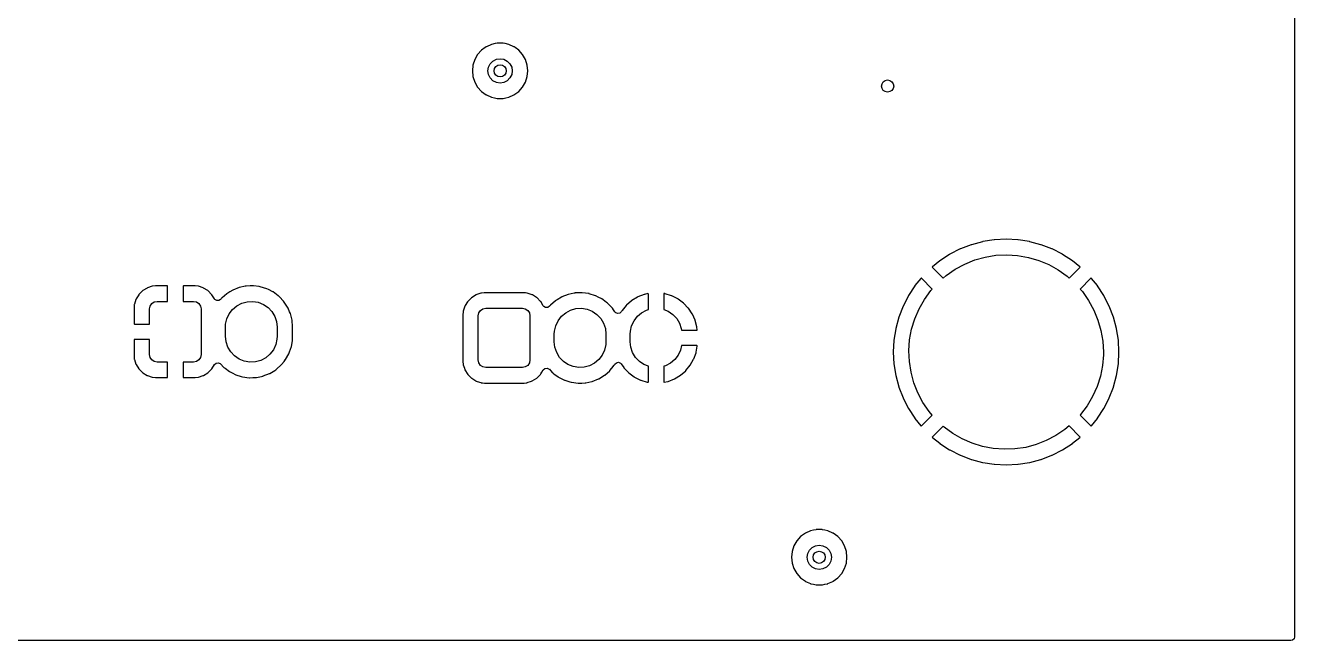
# Model space of a CAD drawing. Extents: x 1.82 to 8.48, y -4.98 to -0.82.
# Drawn here: x 6.836 to 8.48, y -4.98 to -4.183 of the extents above; entities that cross this region are included whole.
import ezdxf

# ---------------------------------------------------------------- set-up
doc = ezdxf.new("R2010")
doc.units = 0
doc.header["$MEASUREMENT"] = 0
doc.layers.add('BLACK', color=7, linetype='CONTINUOUS')

msp = doc.modelspace()

# ---------------------------------------------------------------- linework, layer by layer
at = {"layer": 'BLACK', "linetype": 'CONTINUOUS'}
for p, q in [((8.47998, -3.51496), (8.47998, -4.97502)), ((7.43944, -4.20803), (7.43304, -4.21087)), ((7.43967, -4.20792), (7.43944, -4.20803)), ((7.43944, -4.20803), (7.43944, -4.20803)), ((7.44441, -4.20691), (7.43967, -4.20792)), ((7.44677, -4.20641), (7.44441, -4.20691)), ((7.44703, -4.20636), (7.44677, -4.20641)), ((7.44677, -4.20641), (7.44677, -4.20641)), ((7.45455, -4.20636), (7.44703, -4.20636)), ((7.4548, -4.20641), (7.45455, -4.20636)), ((7.45716, -4.20691), (7.4548, -4.20641)), ((7.4548, -4.20641), (7.4548, -4.20641)), ((7.4619, -4.20792), (7.45716, -4.20691)), ((7.46214, -4.20803), (7.4619, -4.20792)), ((7.46853, -4.21087), (7.46214, -4.20803)), ((7.46214, -4.20803), (7.46214, -4.20803)), ((7.42169, -4.22099), (7.41793, -4.2275)), ((7.42672, -4.2154), (7.42169, -4.22099)), ((7.43144, -4.21197), (7.42672, -4.2154)), ((7.43259, -4.21113), (7.43144, -4.21197)), ((7.43281, -4.21098), (7.43259, -4.21113)), ((7.43259, -4.21113), (7.43259, -4.21113)), ((7.43304, -4.21087), (7.43281, -4.21098)), ((7.43304, -4.21087), (7.43304, -4.21087)), ((7.46877, -4.21098), (7.46853, -4.21087)), ((7.46853, -4.21087), (7.46853, -4.21087)), ((7.46898, -4.21113), (7.46877, -4.21098)), ((7.47013, -4.21197), (7.46898, -4.21113)), ((7.46898, -4.21113), (7.46898, -4.21113)), ((7.47485, -4.2154), (7.47013, -4.21197)), ((7.47988, -4.22099), (7.47485, -4.2154)), ((7.48364, -4.2275), (7.47988, -4.22099)), ((7.41561, -4.23465), (7.41482, -4.24213)), ((7.41793, -4.2275), (7.41561, -4.23465)), ((7.43504, -4.24213), (7.43581, -4.23726)), ((7.43581, -4.23726), (7.43805, -4.23287)), ((7.43805, -4.23287), (7.44153, -4.22939)), ((7.44153, -4.22939), (7.44592, -4.22715)), ((7.44592, -4.22715), (7.45079, -4.22638)), ((7.45079, -4.22638), (7.45565, -4.22715)), ((7.45565, -4.22715), (7.46004, -4.22939)), ((7.46004, -4.22939), (7.46353, -4.23287)), ((7.46353, -4.23287), (7.46576, -4.23726)), ((7.46576, -4.23726), (7.46654, -4.24213)), ((7.48597, -4.23465), (7.48364, -4.2275)), ((7.48675, -4.24213), (7.48597, -4.23465)), ((7.41482, -4.24213), (7.41561, -4.2496)), ((7.41561, -4.2496), (7.41793, -4.25675)), ((7.41793, -4.25675), (7.42169, -4.26327)), ((7.43581, -4.24699), (7.43504, -4.24213)), ((7.43805, -4.25138), (7.43581, -4.24699)), ((7.44153, -4.25487), (7.43805, -4.25138)), ((7.44592, -4.2571), (7.44153, -4.25487)), ((7.45079, -4.25787), (7.44592, -4.2571)), ((7.45565, -4.2571), (7.45079, -4.25787)), ((7.46004, -4.25487), (7.45565, -4.2571)), ((7.46353, -4.25138), (7.46004, -4.25487)), ((7.46576, -4.24699), (7.46353, -4.25138)), ((7.46654, -4.24213), (7.46576, -4.24699)), ((7.47988, -4.26327), (7.48364, -4.25675)), ((7.48364, -4.25675), (7.48597, -4.2496)), ((7.48597, -4.2496), (7.48675, -4.24213)), ((7.42169, -4.26327), (7.42672, -4.26885)), ((7.42672, -4.26885), (7.43281, -4.27327)), ((7.43281, -4.27327), (7.43304, -4.27338)), ((7.43304, -4.27338), (7.43304, -4.27338)), ((7.43304, -4.27338), (7.43944, -4.27622)), ((7.46214, -4.27622), (7.46853, -4.27338)), ((7.46853, -4.27338), (7.46877, -4.27327)), ((7.46853, -4.27338), (7.46853, -4.27338)), ((7.46877, -4.27327), (7.47485, -4.26885)), ((7.47485, -4.26885), (7.47988, -4.26327)), ((7.43944, -4.27622), (7.43967, -4.27633)), ((7.43967, -4.27633), (7.44335, -4.27711)), ((7.44335, -4.27711), (7.44677, -4.27784)), ((7.44677, -4.27784), (7.44677, -4.27784)), ((7.44677, -4.27784), (7.44703, -4.27789)), ((7.44703, -4.27789), (7.45455, -4.27789)), ((7.45455, -4.27789), (7.4548, -4.27784)), ((7.4548, -4.27784), (7.45822, -4.27711)), ((7.4548, -4.27784), (7.4548, -4.27784)), ((7.45822, -4.27711), (7.4619, -4.27633)), ((7.4619, -4.27633), (7.46214, -4.27622)), ((8.061, -4.46732), (8.04696, -4.47271)), ((8.06125, -4.46724), (8.061, -4.46732)), ((8.07578, -4.46334), (8.06125, -4.46724)), ((8.07603, -4.46329), (8.07578, -4.46334)), ((8.09089, -4.46094), (8.07603, -4.46329)), ((8.09115, -4.46091), (8.09089, -4.46094)), ((8.10617, -4.46012), (8.09115, -4.46091)), ((8.10643, -4.46012), (8.10617, -4.46012)), ((8.12145, -4.46091), (8.10643, -4.46012)), ((8.12171, -4.46094), (8.12145, -4.46091)), ((8.13656, -4.46329), (8.12171, -4.46094)), ((8.13682, -4.46334), (8.13656, -4.46329)), ((8.15135, -4.46724), (8.13682, -4.46334)), ((8.15159, -4.46732), (8.15135, -4.46724)), ((8.16564, -4.47271), (8.15159, -4.46732)), ((8.02027, -4.48812), (8.01087, -4.49573)), ((8.02048, -4.48796), (8.02027, -4.48812)), ((8.0331, -4.47977), (8.02048, -4.48796)), ((8.03332, -4.47964), (8.0331, -4.47977)), ((8.04672, -4.47281), (8.03332, -4.47964)), ((8.04696, -4.47271), (8.04672, -4.47281)), ((8.05266, -4.49231), (8.0657, -4.48704)), ((8.0657, -4.48704), (8.07925, -4.48325)), ((8.07925, -4.48325), (8.09313, -4.48101)), ((8.09313, -4.48101), (8.10718, -4.48032)), ((8.10718, -4.48032), (8.12122, -4.4812)), ((8.12122, -4.4812), (8.13507, -4.48364)), ((8.13507, -4.48364), (8.14856, -4.48761)), ((8.14856, -4.48761), (8.16153, -4.49307)), ((8.16587, -4.47281), (8.16564, -4.47271)), ((8.17928, -4.47964), (8.16587, -4.47281)), ((8.1795, -4.47977), (8.17928, -4.47964)), ((8.19212, -4.48796), (8.1795, -4.47977)), ((8.19233, -4.48812), (8.19212, -4.48796)), ((8.20176, -4.49576), (8.19233, -4.48812)), ((8.01087, -4.49573), (8.01054, -4.49621)), ((8.01054, -4.49621), (8.01079, -4.49665)), ((8.01079, -4.49665), (8.0247, -4.51056)), ((8.02874, -4.50702), (8.04029, -4.499)), ((8.04029, -4.499), (8.05266, -4.49231)), ((8.16153, -4.49307), (8.1738, -4.49993)), ((8.1738, -4.49993), (8.18524, -4.50811)), ((8.18793, -4.51053), (8.20178, -4.49668)), ((8.20206, -4.49617), (8.20176, -4.49576)), ((8.20178, -4.49668), (8.20206, -4.49617)), ((6.99998, -4.52115), (6.99391, -4.52317)), ((7.0005, -4.52103), (6.99998, -4.52115)), ((7.00427, -4.52064), (7.0005, -4.52103)), ((7.00452, -4.52063), (7.00427, -4.52064)), ((7.01947, -4.52063), (7.00452, -4.52063)), ((7.01977, -4.5207), (7.01947, -4.52063)), ((7.01982, -4.52074), (7.01977, -4.5207)), ((7.02, -4.52134), (7.01982, -4.52074)), ((7.02, -4.54063), (7.02, -4.52134)), ((7.04007, -4.52086), (7.04, -4.52116)), ((7.04, -4.52116), (7.04, -4.54063)), ((7.04011, -4.52081), (7.04007, -4.52086)), ((7.04071, -4.52063), (7.04011, -4.52081)), ((7.05548, -4.52063), (7.04071, -4.52063)), ((7.05573, -4.52064), (7.05548, -4.52063)), ((7.05945, -4.52102), (7.05573, -4.52064)), ((7.05997, -4.52114), (7.05945, -4.52102)), ((7.06605, -4.52315), (7.05997, -4.52114)), ((7.12038, -4.52113), (7.113, -4.52268)), ((7.12168, -4.52086), (7.12038, -4.52113)), ((7.12188, -4.52082), (7.12168, -4.52086)), ((7.12686, -4.52063), (7.12188, -4.52082)), ((7.13074, -4.52048), (7.12686, -4.52063)), ((7.13095, -4.52048), (7.13074, -4.52048)), ((7.13074, -4.52048), (7.13074, -4.52048)), ((7.13116, -4.5205), (7.13095, -4.52048)), ((7.13859, -4.52149), (7.13116, -4.5205)), ((7.13116, -4.5205), (7.13116, -4.5205)), ((7.98796, -4.52048), (7.97977, -4.5331)), ((7.98812, -4.52027), (7.98796, -4.52048)), ((7.99576, -4.51084), (7.98812, -4.52027)), ((7.99617, -4.51054), (7.99576, -4.51084)), ((7.99668, -4.51082), (7.99617, -4.51054)), ((8.01051, -4.52465), (7.99668, -4.51082)), ((8.0247, -4.51056), (8.02874, -4.50702)), ((8.18524, -4.50811), (8.18793, -4.51053)), ((8.21595, -4.51079), (8.20205, -4.52469)), ((8.21639, -4.51054), (8.21595, -4.51079)), ((8.21687, -4.51087), (8.21639, -4.51054)), ((8.22448, -4.52027), (8.21687, -4.51087)), ((8.22464, -4.52048), (8.22448, -4.52027)), ((8.23283, -4.5331), (8.22464, -4.52048)), ((6.9793, -4.53753), (6.97906, -4.53805)), ((6.98265, -4.5321), (6.9793, -4.53753)), ((6.983, -4.53165), (6.98265, -4.5321)), ((6.98751, -4.52713), (6.983, -4.53165)), ((6.98796, -4.52677), (6.98751, -4.52713)), ((6.99339, -4.52342), (6.98796, -4.52677)), ((6.99391, -4.52317), (6.99339, -4.52342)), ((7.06657, -4.52339), (7.06605, -4.52315)), ((7.072, -4.52674), (7.06657, -4.52339)), ((7.07245, -4.5271), (7.072, -4.52674)), ((7.07696, -4.53161), (7.07245, -4.5271)), ((7.07732, -4.53205), (7.07696, -4.53161)), ((7.08073, -4.53756), (7.07732, -4.53205)), ((7.08128, -4.5383), (7.08073, -4.53756)), ((7.08943, -4.53729), (7.08878, -4.53809)), ((7.08994, -4.53667), (7.08943, -4.53729)), ((7.09064, -4.53607), (7.08994, -4.53667)), ((7.09664, -4.53086), (7.09064, -4.53607)), ((7.0968, -4.53072), (7.09664, -4.53086)), ((7.1006, -4.52842), (7.0968, -4.53072)), ((7.10438, -4.52612), (7.1006, -4.52842)), ((7.10456, -4.52601), (7.10438, -4.52612)), ((7.10438, -4.52612), (7.10438, -4.52612)), ((7.10475, -4.52594), (7.10456, -4.52601)), ((7.11281, -4.52276), (7.10475, -4.52594)), ((7.10475, -4.52594), (7.10475, -4.52594)), ((7.113, -4.52268), (7.11281, -4.52276)), ((7.11281, -4.52276), (7.11281, -4.52276)), ((7.13995, -4.52167), (7.13859, -4.52149)), ((7.14015, -4.52173), (7.13995, -4.52167)), ((7.14842, -4.5243), (7.14015, -4.52173)), ((7.14862, -4.52436), (7.14842, -4.5243)), ((7.14842, -4.5243), (7.14842, -4.5243)), ((7.15079, -4.52547), (7.14862, -4.52436)), ((7.15652, -4.52838), (7.15079, -4.52547)), ((7.15671, -4.52847), (7.15652, -4.52838)), ((7.15652, -4.52838), (7.15652, -4.52838)), ((7.15876, -4.53), (7.15671, -4.52847)), ((7.16317, -4.53328), (7.15876, -4.53)), ((7.16399, -4.53389), (7.16317, -4.53328)), ((7.16587, -4.53586), (7.16399, -4.53389)), ((7.16945, -4.53961), (7.16587, -4.53586)), ((7.4137, -4.53589), (7.40878, -4.54082)), ((7.41962, -4.53223), (7.4137, -4.53589)), ((7.42078, -4.53185), (7.41962, -4.53223)), ((7.42597, -4.53011), (7.42078, -4.53185)), ((7.42623, -4.53003), (7.42597, -4.53011)), ((7.42597, -4.53011), (7.42597, -4.53011)), ((7.4265, -4.53), (7.42623, -4.53003)), ((7.43027, -4.52961), (7.4265, -4.53)), ((7.4265, -4.53), (7.4265, -4.53)), ((7.43039, -4.52959), (7.43027, -4.52961)), ((7.43027, -4.52961), (7.43027, -4.52961)), ((7.48161, -4.52959), (7.43039, -4.52959)), ((7.48368, -4.52981), (7.48161, -4.52959)), ((7.48545, -4.52999), (7.48368, -4.52981)), ((7.48572, -4.53002), (7.48545, -4.52999)), ((7.48545, -4.52999), (7.48545, -4.52999)), ((7.48598, -4.5301), (7.48572, -4.53002)), ((7.48831, -4.53088), (7.48598, -4.5301)), ((7.48598, -4.5301), (7.48598, -4.5301)), ((7.49233, -4.53221), (7.48831, -4.53088)), ((7.49257, -4.53236), (7.49233, -4.53221)), ((7.49801, -4.53571), (7.49257, -4.53236)), ((7.49257, -4.53236), (7.49257, -4.53236)), ((7.49826, -4.53586), (7.49801, -4.53571)), ((7.50318, -4.54078), (7.49826, -4.53586)), ((7.53038, -4.53511), (7.52477, -4.53851)), ((7.53056, -4.535), (7.53038, -4.53511)), ((7.53038, -4.53511), (7.53038, -4.53511)), ((7.53075, -4.53492), (7.53056, -4.535)), ((7.53881, -4.53174), (7.53075, -4.53492)), ((7.53075, -4.53492), (7.53075, -4.53492)), ((7.539, -4.53167), (7.53881, -4.53174)), ((7.53881, -4.53174), (7.53881, -4.53174)), ((7.54681, -4.53003), (7.539, -4.53167)), ((7.54768, -4.52984), (7.54681, -4.53003)), ((7.54788, -4.5298), (7.54768, -4.52984)), ((7.55242, -4.52963), (7.54788, -4.5298)), ((7.55674, -4.52947), (7.55242, -4.52963)), ((7.55695, -4.52946), (7.55674, -4.52947)), ((7.55674, -4.52947), (7.55674, -4.52947)), ((7.55716, -4.52949), (7.55695, -4.52946)), ((7.56566, -4.53061), (7.55716, -4.52949)), ((7.55716, -4.52949), (7.55716, -4.52949)), ((7.56595, -4.53065), (7.56566, -4.53061)), ((7.56615, -4.53072), (7.56595, -4.53065)), ((7.57442, -4.53328), (7.56615, -4.53072)), ((7.57462, -4.53334), (7.57442, -4.53328)), ((7.57442, -4.53328), (7.57442, -4.53328)), ((7.57787, -4.535), (7.57462, -4.53334)), ((7.58252, -4.53736), (7.57787, -4.535)), ((7.58271, -4.53746), (7.58252, -4.53736)), ((7.58252, -4.53736), (7.58252, -4.53736)), ((7.58445, -4.53875), (7.58271, -4.53746)), ((7.62881, -4.53513), (7.62141, -4.53961)), ((7.62919, -4.53494), (7.62881, -4.53513)), ((7.63724, -4.53176), (7.62919, -4.53494)), ((7.63764, -4.53164), (7.63724, -4.53176)), ((7.64228, -4.53067), (7.63764, -4.53164)), ((7.64269, -4.53073), (7.64228, -4.53067)), ((7.64285, -4.53126), (7.64269, -4.53073)), ((7.64285, -4.55133), (7.64285, -4.53126)), ((7.663, -4.53065), (7.66285, -4.53117)), ((7.66285, -4.53117), (7.66285, -4.55125)), ((7.66356, -4.53056), (7.663, -4.53065)), ((7.66416, -4.53064), (7.66356, -4.53056)), ((7.66457, -4.53073), (7.66416, -4.53064)), ((7.67284, -4.5333), (7.66457, -4.53073)), ((7.67323, -4.53346), (7.67284, -4.5333)), ((7.68094, -4.53738), (7.67323, -4.53346)), ((7.68129, -4.5376), (7.68094, -4.53738)), ((7.68824, -4.54277), (7.68129, -4.5376)), ((7.97964, -4.53332), (7.97281, -4.54672)), ((7.97977, -4.5331), (7.97964, -4.53332)), ((8.0004, -4.53805), (8.00867, -4.52667)), ((8.00867, -4.52667), (8.01051, -4.52465)), ((8.20205, -4.52469), (8.20503, -4.52804)), ((8.20503, -4.52804), (8.21314, -4.53954)), ((8.23296, -4.53332), (8.23283, -4.5331)), ((8.23979, -4.54672), (8.23296, -4.53332)), ((6.97655, -4.54836), (6.97654, -4.54862)), ((6.97654, -4.54862), (6.97654, -4.56929)), ((6.97693, -4.54465), (6.97655, -4.54836)), ((6.97704, -4.54412), (6.97693, -4.54465)), ((6.97906, -4.53805), (6.97704, -4.54412)), ((6.99654, -4.55047), (6.99728, -4.54671)), ((6.99654, -4.57), (6.99654, -4.55047)), ((6.99728, -4.54671), (6.99942, -4.54351)), ((6.99942, -4.54351), (7.00261, -4.54138)), ((7.00261, -4.54138), (7.00638, -4.54063)), ((7.00638, -4.54063), (7.02, -4.54063)), ((7.04, -4.54063), (7.05362, -4.54063)), ((7.05362, -4.54063), (7.05739, -4.54138)), ((7.05739, -4.54138), (7.06058, -4.54351)), ((7.06058, -4.54351), (7.06272, -4.54671)), ((7.06272, -4.54671), (7.06346, -4.55047)), ((7.06346, -4.55047), (7.06346, -4.60953)), ((7.08368, -4.53974), (7.08128, -4.5383)), ((7.08647, -4.53967), (7.08368, -4.53974)), ((7.08878, -4.53809), (7.08647, -4.53967)), ((7.0998, -4.55676), (7.10419, -4.55102)), ((7.10419, -4.55102), (7.10971, -4.54635)), ((7.10971, -4.54635), (7.11611, -4.54298)), ((7.11611, -4.54298), (7.12307, -4.54106)), ((7.12307, -4.54106), (7.13029, -4.54068)), ((7.13029, -4.54068), (7.13742, -4.54186)), ((7.13742, -4.54186), (7.14414, -4.54455)), ((7.14414, -4.54455), (7.15011, -4.54861)), ((7.15011, -4.54861), (7.15508, -4.55386)), ((7.15508, -4.55386), (7.1588, -4.56006)), ((7.17026, -4.54046), (7.16945, -4.53961)), ((7.17533, -4.54799), (7.17026, -4.54046)), ((7.17606, -4.54962), (7.17533, -4.54799)), ((7.17813, -4.5542), (7.17606, -4.54962)), ((7.17906, -4.55626), (7.17813, -4.5542)), ((7.40291, -4.55363), (7.40282, -4.55446)), ((7.40294, -4.55336), (7.40291, -4.55363)), ((7.40291, -4.55363), (7.40291, -4.55363)), ((7.40513, -4.54675), (7.40294, -4.55336)), ((7.40564, -4.54592), (7.40513, -4.54675)), ((7.40863, -4.54107), (7.40564, -4.54592)), ((7.40878, -4.54082), (7.40863, -4.54107)), ((7.40863, -4.54107), (7.40863, -4.54107)), ((7.42328, -4.55569), (7.42542, -4.5525)), ((7.42542, -4.5525), (7.42861, -4.55036)), ((7.42861, -4.55036), (7.43238, -4.54961)), ((7.43238, -4.54961), (7.47962, -4.54961)), ((7.47962, -4.54961), (7.48339, -4.55036)), ((7.48339, -4.55036), (7.48658, -4.5525)), ((7.48658, -4.5525), (7.48872, -4.55569)), ((7.50334, -4.54103), (7.50318, -4.54078)), ((7.50674, -4.54652), (7.50334, -4.54103)), ((7.5073, -4.54726), (7.50674, -4.54652)), ((7.50969, -4.54871), (7.5073, -4.54726)), ((7.51248, -4.54863), (7.50969, -4.54871)), ((7.51479, -4.54706), (7.51248, -4.54863)), ((7.51594, -4.54566), (7.51479, -4.54706)), ((7.51625, -4.54539), (7.51594, -4.54566)), ((7.52264, -4.53985), (7.51625, -4.54539)), ((7.5228, -4.53971), (7.52264, -4.53985)), ((7.52477, -4.53851), (7.5228, -4.53971)), ((7.53571, -4.55534), (7.54211, -4.55196)), ((7.54211, -4.55196), (7.54907, -4.55004)), ((7.54907, -4.55004), (7.55629, -4.54967)), ((7.55629, -4.54967), (7.56342, -4.55085)), ((7.56342, -4.55085), (7.57014, -4.55353)), ((7.57014, -4.55353), (7.57611, -4.55759)), ((7.5887, -4.54192), (7.58445, -4.53875)), ((7.58999, -4.54288), (7.5887, -4.54192)), ((7.59281, -4.54583), (7.58999, -4.54288)), ((7.59395, -4.54702), (7.59281, -4.54583)), ((7.59626, -4.54944), (7.59395, -4.54702)), ((7.5977, -4.55158), (7.59626, -4.54944)), ((7.59949, -4.55425), (7.5977, -4.55158)), ((7.60057, -4.5554), (7.59949, -4.55425)), ((7.60792, -4.55393), (7.60591, -4.55587)), ((7.60853, -4.55287), (7.60792, -4.55393)), ((7.60876, -4.55252), (7.60853, -4.55287)), ((7.61425, -4.54583), (7.60876, -4.55252)), ((7.61454, -4.54553), (7.61425, -4.54583)), ((7.62108, -4.53986), (7.61454, -4.54553)), ((7.62141, -4.53961), (7.62108, -4.53986)), ((7.63414, -4.55534), (7.64053, -4.55196)), ((7.64053, -4.55196), (7.64285, -4.55133)), ((7.66285, -4.55125), (7.66856, -4.55353)), ((7.66856, -4.55353), (7.67454, -4.55759)), ((7.68855, -4.54304), (7.68824, -4.54277)), ((7.69452, -4.5493), (7.68855, -4.54304)), ((7.69479, -4.54963), (7.69452, -4.5493)), ((7.69962, -4.55681), (7.69479, -4.54963)), ((7.97271, -4.54696), (7.96732, -4.561)), ((7.97281, -4.54672), (7.97271, -4.54696)), ((7.98791, -4.56321), (7.99345, -4.55028)), ((7.99345, -4.55028), (8.0004, -4.53805)), ((8.21314, -4.53954), (8.21992, -4.55186)), ((8.21992, -4.55186), (8.22528, -4.56487)), ((8.23989, -4.54696), (8.23979, -4.54672)), ((8.24528, -4.561), (8.23989, -4.54696)), ((6.97654, -4.56929), (6.97671, -4.56989)), ((6.97671, -4.56989), (6.97677, -4.56993)), ((6.97677, -4.56993), (6.97707, -4.57)), ((6.97707, -4.57), (6.99654, -4.57)), ((7.09496, -4.57409), (7.09517, -4.57036)), ((7.09517, -4.57036), (7.09675, -4.56331)), ((7.09675, -4.56331), (7.0998, -4.55676)), ((7.1588, -4.56006), (7.16111, -4.56691)), ((7.16111, -4.56691), (7.16189, -4.57409)), ((7.17911, -4.55647), (7.17906, -4.55626)), ((7.18128, -4.56485), (7.17911, -4.55647)), ((7.17911, -4.55647), (7.17911, -4.55647)), ((7.18134, -4.56505), (7.18128, -4.56485)), ((7.18128, -4.56485), (7.18128, -4.56485)), ((7.18135, -4.56526), (7.18134, -4.56505)), ((7.18148, -4.56677), (7.18135, -4.56526)), ((7.18135, -4.56526), (7.18135, -4.56526)), ((7.18191, -4.57182), (7.18148, -4.56677)), ((7.40282, -4.55446), (7.40252, -4.55747)), ((7.40252, -4.55747), (7.40252, -4.61853)), ((7.42254, -4.55946), (7.42328, -4.55569)), ((7.42254, -4.61654), (7.42254, -4.55946)), ((7.48872, -4.55569), (7.48946, -4.55946)), ((7.48946, -4.55946), (7.48946, -4.61654)), ((7.52275, -4.57229), (7.5258, -4.56574)), ((7.5258, -4.56574), (7.53019, -4.56)), ((7.53019, -4.56), (7.53571, -4.55534)), ((7.57611, -4.55759), (7.58108, -4.56285)), ((7.58108, -4.56285), (7.5848, -4.56904)), ((7.5848, -4.56904), (7.58711, -4.57589)), ((7.60317, -4.55642), (7.60057, -4.5554)), ((7.60591, -4.55587), (7.60317, -4.55642)), ((7.62117, -4.57229), (7.62423, -4.56574)), ((7.62423, -4.56574), (7.62862, -4.56)), ((7.62862, -4.56), (7.63414, -4.55534)), ((7.67454, -4.55759), (7.67951, -4.56285)), ((7.67951, -4.56285), (7.68323, -4.56904)), ((7.68323, -4.56904), (7.68553, -4.57589)), ((7.69982, -4.55717), (7.69962, -4.55681)), ((7.70338, -4.56506), (7.69982, -4.55717)), ((7.70351, -4.56546), (7.70338, -4.56506)), ((7.70569, -4.57383), (7.70351, -4.56546)), ((7.96724, -4.56125), (7.96334, -4.57578)), ((7.96732, -4.561), (7.96724, -4.56125)), ((7.98385, -4.57667), (7.98791, -4.56321)), ((8.22528, -4.56487), (8.22915, -4.57839)), ((8.24536, -4.56125), (8.24528, -4.561)), ((8.24926, -4.57578), (8.24536, -4.56125)), ((7.09496, -4.58591), (7.09496, -4.57409)), ((7.09574, -4.59309), (7.09496, -4.58591)), ((7.16189, -4.58591), (7.16168, -4.58964)), ((7.16189, -4.57409), (7.16189, -4.58591)), ((7.18191, -4.59001), (7.18191, -4.57182)), ((7.52096, -4.58308), (7.52117, -4.57935)), ((7.52096, -4.59292), (7.52096, -4.58308)), ((7.52117, -4.57935), (7.52275, -4.57229)), ((7.58711, -4.57589), (7.58789, -4.58308)), ((7.58789, -4.58308), (7.58789, -4.59292)), ((7.61939, -4.58308), (7.61959, -4.57935)), ((7.61939, -4.59292), (7.61939, -4.58308)), ((7.61959, -4.57935), (7.62117, -4.57229)), ((7.68553, -4.57589), (7.68576, -4.578)), ((7.68576, -4.578), (7.70536, -4.578)), ((7.70536, -4.578), (7.70594, -4.57783)), ((7.70576, -4.57425), (7.70569, -4.57383)), ((7.70602, -4.57736), (7.70576, -4.57425)), ((7.70594, -4.57783), (7.70602, -4.57736)), ((7.96329, -4.57603), (7.96094, -4.59089)), ((7.96334, -4.57578), (7.96329, -4.57603)), ((7.98131, -4.59051), (7.98385, -4.57667)), ((8.22915, -4.57839), (8.2315, -4.59226)), ((8.24931, -4.57603), (8.24926, -4.57578)), ((8.25166, -4.59089), (8.24931, -4.57603)), ((6.9766, -4.59023), (6.97654, -4.59053)), ((6.97654, -4.59053), (6.97654, -4.61138)), ((6.97665, -4.59018), (6.9766, -4.59023)), ((6.97725, -4.59), (6.97665, -4.59018)), ((6.99654, -4.59), (6.97725, -4.59)), ((6.99654, -4.60953), (6.99654, -4.59)), ((7.09805, -4.59994), (7.09574, -4.59309)), ((7.10177, -4.60614), (7.09805, -4.59994)), ((7.15705, -4.60324), (7.15266, -4.60898)), ((7.1601, -4.59669), (7.15705, -4.60324)), ((7.16168, -4.58964), (7.1601, -4.59669)), ((7.17715, -4.60842), (7.18025, -4.59989)), ((7.18025, -4.59989), (7.18035, -4.59932)), ((7.18035, -4.59932), (7.18184, -4.59112)), ((7.18184, -4.59112), (7.18186, -4.59096)), ((7.18184, -4.59112), (7.18184, -4.59112)), ((7.18186, -4.59096), (7.1819, -4.59016)), ((7.1819, -4.59016), (7.18191, -4.59006)), ((7.18191, -4.59006), (7.18191, -4.59001)), ((7.18191, -4.59006), (7.18191, -4.59006)), ((7.52174, -4.60011), (7.52096, -4.59292)), ((7.52405, -4.60696), (7.52174, -4.60011)), ((7.58768, -4.59665), (7.5861, -4.60371)), ((7.58789, -4.59292), (7.58768, -4.59665)), ((7.62017, -4.60011), (7.61939, -4.59292)), ((7.62247, -4.60696), (7.62017, -4.60011)), ((7.68581, -4.598), (7.68453, -4.60371)), ((7.70551, -4.598), (7.68581, -4.598)), ((7.70474, -4.60643), (7.70614, -4.5987)), ((7.70608, -4.59818), (7.70551, -4.598)), ((7.70614, -4.5987), (7.70608, -4.59818)), ((7.96091, -4.59115), (7.96012, -4.60617)), ((7.96094, -4.59089), (7.96091, -4.59115)), ((7.98033, -4.60454), (7.98131, -4.59051)), ((8.2315, -4.59226), (8.23228, -4.6063)), ((8.25169, -4.59115), (8.25166, -4.59089)), ((8.25248, -4.60617), (8.25169, -4.59115)), ((6.97654, -4.61138), (6.97655, -4.61164)), ((6.97655, -4.61164), (6.97694, -4.6154)), ((6.97694, -4.6154), (6.97705, -4.61593)), ((6.97705, -4.61593), (6.97908, -4.622)), ((6.99728, -4.61329), (6.99654, -4.60953)), ((6.99942, -4.61649), (6.99728, -4.61329)), ((7.00261, -4.61862), (6.99942, -4.61649)), ((7.00638, -4.61937), (7.00261, -4.61862)), ((7.02, -4.61937), (7.00638, -4.61937)), ((7.02, -4.63884), (7.02, -4.61937)), ((7.05362, -4.61937), (7.04, -4.61937)), ((7.04, -4.61937), (7.04, -4.63866)), ((7.05739, -4.61862), (7.05362, -4.61937)), ((7.06058, -4.61649), (7.05739, -4.61862)), ((7.06272, -4.61329), (7.06058, -4.61649)), ((7.06346, -4.60953), (7.06272, -4.61329)), ((7.10674, -4.61139), (7.10177, -4.60614)), ((7.11271, -4.61545), (7.10674, -4.61139)), ((7.11943, -4.61814), (7.11271, -4.61545)), ((7.12656, -4.61932), (7.11943, -4.61814)), ((7.13378, -4.61894), (7.12656, -4.61932)), ((7.14074, -4.61702), (7.13378, -4.61894)), ((7.14714, -4.61365), (7.14074, -4.61702)), ((7.15266, -4.60898), (7.14714, -4.61365)), ((7.16768, -4.62238), (7.17084, -4.61853)), ((7.17084, -4.61853), (7.17253, -4.61647)), ((7.17253, -4.61647), (7.17266, -4.61631)), ((7.17253, -4.61647), (7.17253, -4.61647)), ((7.17266, -4.61631), (7.17279, -4.61609)), ((7.17279, -4.61609), (7.17705, -4.6086)), ((7.17705, -4.6086), (7.17715, -4.60842)), ((7.40252, -4.61853), (7.40253, -4.61866)), ((7.40253, -4.61866), (7.40253, -4.61866)), ((7.40253, -4.61866), (7.40292, -4.62241)), ((7.42328, -4.62031), (7.42254, -4.61654)), ((7.48946, -4.61654), (7.48872, -4.62031)), ((7.52777, -4.61315), (7.52405, -4.60696)), ((7.53274, -4.61841), (7.52777, -4.61315)), ((7.53871, -4.62247), (7.53274, -4.61841)), ((7.57866, -4.616), (7.57314, -4.62066)), ((7.58305, -4.61026), (7.57866, -4.616)), ((7.5861, -4.60371), (7.58305, -4.61026)), ((7.60139, -4.62012), (7.60413, -4.61958)), ((7.60413, -4.61958), (7.60673, -4.6206)), ((7.62619, -4.61315), (7.62247, -4.60696)), ((7.63116, -4.61841), (7.62619, -4.61315)), ((7.63714, -4.62247), (7.63116, -4.61841)), ((7.67708, -4.616), (7.67156, -4.62066)), ((7.68147, -4.61026), (7.67708, -4.616)), ((7.68453, -4.60371), (7.68147, -4.61026)), ((7.69718, -4.62313), (7.70146, -4.61561)), ((7.70146, -4.61561), (7.70163, -4.61523)), ((7.70163, -4.61523), (7.70458, -4.6071)), ((7.70458, -4.6071), (7.70469, -4.60669)), ((7.70469, -4.60669), (7.70474, -4.60643)), ((7.96012, -4.60617), (7.96012, -4.60643)), ((7.96012, -4.60643), (7.96091, -4.62145)), ((7.98092, -4.61859), (7.98033, -4.60454)), ((7.98307, -4.63249), (7.98092, -4.61859)), ((8.23223, -4.60982), (8.23106, -4.62383)), ((8.23228, -4.6063), (8.23223, -4.60982)), ((8.25169, -4.62145), (8.25248, -4.60643)), ((8.25248, -4.60643), (8.25248, -4.60617)), ((6.97908, -4.622), (6.97932, -4.62252)), ((6.97932, -4.62252), (6.98268, -4.62795)), ((6.98268, -4.62795), (6.98304, -4.62839)), ((6.98304, -4.62839), (6.98755, -4.6329)), ((6.98755, -4.6329), (6.988, -4.63326)), ((6.988, -4.63326), (6.99343, -4.63661)), ((7.06661, -4.63658), (7.07204, -4.63323)), ((7.07204, -4.63323), (7.07249, -4.63287)), ((7.07249, -4.63287), (7.077, -4.62835)), ((7.077, -4.62835), (7.07735, -4.6279)), ((7.07735, -4.6279), (7.08074, -4.62241)), ((7.08074, -4.62241), (7.08281, -4.62054)), ((7.08281, -4.62054), (7.08557, -4.62009)), ((7.08557, -4.62009), (7.08814, -4.62121)), ((7.08814, -4.62121), (7.08855, -4.62159)), ((7.08855, -4.62159), (7.09286, -4.62611)), ((7.09286, -4.62611), (7.09303, -4.62623)), ((7.09303, -4.62623), (7.09455, -4.62737)), ((7.09455, -4.62737), (7.10014, -4.63153)), ((7.10014, -4.63153), (7.10033, -4.63162)), ((7.10033, -4.63162), (7.10033, -4.63162)), ((7.10033, -4.63162), (7.10355, -4.63326)), ((7.10355, -4.63326), (7.10823, -4.63564)), ((7.10823, -4.63564), (7.10843, -4.6357)), ((7.10843, -4.6357), (7.10843, -4.6357)), ((7.10843, -4.6357), (7.11536, -4.63785)), ((7.14405, -4.63724), (7.1521, -4.63406)), ((7.1521, -4.63406), (7.15229, -4.63399)), ((7.1521, -4.63406), (7.1521, -4.63406)), ((7.15229, -4.63399), (7.15249, -4.63387)), ((7.15249, -4.63387), (7.15881, -4.63003)), ((7.15881, -4.63003), (7.16005, -4.62928)), ((7.16005, -4.62928), (7.16159, -4.62795)), ((7.16159, -4.62795), (7.16675, -4.62347)), ((7.16675, -4.62347), (7.16691, -4.62333)), ((7.16675, -4.62347), (7.16675, -4.62347)), ((7.16691, -4.62333), (7.16768, -4.62238)), ((7.40292, -4.62241), (7.40295, -4.62269)), ((7.40295, -4.62269), (7.40303, -4.62295)), ((7.40303, -4.62295), (7.40303, -4.62295)), ((7.40303, -4.62295), (7.40446, -4.62722)), ((7.40446, -4.62722), (7.40515, -4.6293)), ((7.40515, -4.6293), (7.40882, -4.63522)), ((7.40882, -4.63522), (7.40902, -4.63542)), ((7.40902, -4.63542), (7.4092, -4.6356)), ((7.4092, -4.6356), (7.41374, -4.64014)), ((7.42542, -4.6235), (7.42328, -4.62031)), ((7.42861, -4.62564), (7.42542, -4.6235)), ((7.43238, -4.62639), (7.42861, -4.62564)), ((7.47962, -4.62639), (7.43238, -4.62639)), ((7.48339, -4.62564), (7.47962, -4.62639)), ((7.48658, -4.6235), (7.48339, -4.62564)), ((7.48872, -4.62031), (7.48658, -4.6235)), ((7.4983, -4.64011), (7.50322, -4.63518)), ((7.50322, -4.63518), (7.50354, -4.63466)), ((7.50354, -4.63466), (7.505, -4.63229)), ((7.505, -4.63229), (7.50675, -4.62944)), ((7.50675, -4.62944), (7.50883, -4.62757)), ((7.50883, -4.62757), (7.51159, -4.62712)), ((7.51159, -4.62712), (7.51415, -4.62824)), ((7.51415, -4.62824), (7.51456, -4.62862)), ((7.51456, -4.62862), (7.51621, -4.63034)), ((7.51621, -4.63034), (7.51886, -4.63312)), ((7.51886, -4.63312), (7.51903, -4.63325)), ((7.51903, -4.63325), (7.52054, -4.63437)), ((7.52054, -4.63437), (7.52614, -4.63854)), ((7.54543, -4.62515), (7.53871, -4.62247)), ((7.55256, -4.62633), (7.54543, -4.62515)), ((7.55978, -4.62596), (7.55256, -4.62633)), ((7.56674, -4.62404), (7.55978, -4.62596)), ((7.57314, -4.62066), (7.56674, -4.62404)), ((7.5785, -4.64087), (7.58587, -4.6364)), ((7.58587, -4.6364), (7.58605, -4.63629)), ((7.58587, -4.6364), (7.58587, -4.6364)), ((7.58605, -4.63629), (7.58629, -4.63609)), ((7.58629, -4.63609), (7.59275, -4.63048)), ((7.59275, -4.63048), (7.59291, -4.63034)), ((7.59275, -4.63048), (7.59275, -4.63048)), ((7.59291, -4.63034), (7.59547, -4.62722)), ((7.59547, -4.62722), (7.59853, -4.62349)), ((7.59853, -4.62349), (7.59866, -4.62332)), ((7.59853, -4.62349), (7.59853, -4.62349)), ((7.59866, -4.62332), (7.59888, -4.62295)), ((7.59888, -4.62295), (7.59938, -4.62207)), ((7.59938, -4.62207), (7.60139, -4.62012)), ((7.60673, -4.6206), (7.60781, -4.62175)), ((7.60781, -4.62175), (7.61092, -4.62637)), ((7.61092, -4.62637), (7.61118, -4.6267)), ((7.61118, -4.6267), (7.61715, -4.63296)), ((7.61715, -4.63296), (7.61746, -4.63323)), ((7.61746, -4.63323), (7.62441, -4.6384)), ((7.64285, -4.62475), (7.63714, -4.62247)), ((7.64285, -4.64483), (7.64285, -4.62475)), ((7.66517, -4.62404), (7.66285, -4.62467)), ((7.66285, -4.62467), (7.66285, -4.64474)), ((7.67156, -4.62066), (7.66517, -4.62404)), ((7.67689, -4.64087), (7.68429, -4.63639)), ((7.68429, -4.63639), (7.68462, -4.63614)), ((7.68462, -4.63614), (7.69116, -4.63047)), ((7.69116, -4.63047), (7.69145, -4.63017)), ((7.69145, -4.63017), (7.69694, -4.62348)), ((7.69694, -4.62348), (7.69718, -4.62313)), ((7.96091, -4.62145), (7.96094, -4.62171)), ((7.96094, -4.62171), (7.96329, -4.63656)), ((7.98676, -4.64607), (7.98307, -4.63249)), ((8.23106, -4.62383), (8.22833, -4.63763)), ((8.24931, -4.63656), (8.25166, -4.62171)), ((8.25166, -4.62171), (8.25169, -4.62145)), ((6.99343, -4.63661), (6.99395, -4.63685)), ((6.99395, -4.63685), (7.00003, -4.63886)), ((7.00003, -4.63886), (7.00055, -4.63898)), ((7.00055, -4.63898), (7.00427, -4.63936)), ((7.00427, -4.63936), (7.00452, -4.63937)), ((7.00452, -4.63937), (7.01929, -4.63937)), ((7.01929, -4.63937), (7.01989, -4.63919)), ((7.01989, -4.63919), (7.01993, -4.63914)), ((7.01993, -4.63914), (7.02, -4.63884)), ((7.04, -4.63866), (7.04018, -4.63926)), ((7.04018, -4.63926), (7.04023, -4.6393)), ((7.04023, -4.6393), (7.04053, -4.63937)), ((7.04053, -4.63937), (7.05548, -4.63937)), ((7.05548, -4.63937), (7.05573, -4.63936)), ((7.05573, -4.63936), (7.0595, -4.63897)), ((7.0595, -4.63897), (7.06002, -4.63885)), ((7.06002, -4.63885), (7.06609, -4.63683)), ((7.06609, -4.63683), (7.06661, -4.63658)), ((7.11536, -4.63785), (7.1169, -4.63833)), ((7.1169, -4.63833), (7.11711, -4.63836)), ((7.11711, -4.63836), (7.12569, -4.6395)), ((7.12569, -4.6395), (7.12569, -4.6395)), ((7.12569, -4.6395), (7.1259, -4.63952)), ((7.1259, -4.63952), (7.12611, -4.63952)), ((7.12611, -4.63952), (7.13043, -4.63935)), ((7.12611, -4.63952), (7.12611, -4.63952)), ((7.13043, -4.63935), (7.13497, -4.63918)), ((7.13497, -4.63918), (7.13518, -4.63914)), ((7.13518, -4.63914), (7.14364, -4.63736)), ((7.14364, -4.63736), (7.14385, -4.63732)), ((7.14385, -4.63732), (7.14405, -4.63724)), ((7.14405, -4.63724), (7.14405, -4.63724)), ((7.41374, -4.64014), (7.41399, -4.64029)), ((7.41399, -4.64029), (7.41399, -4.64029)), ((7.41399, -4.64029), (7.41939, -4.64362)), ((7.41939, -4.64362), (7.41967, -4.64379)), ((7.41967, -4.64379), (7.42108, -4.64426)), ((7.42108, -4.64426), (7.42602, -4.6459)), ((7.42602, -4.6459), (7.42602, -4.6459)), ((7.42602, -4.6459), (7.42628, -4.64598)), ((7.42628, -4.64598), (7.42655, -4.64601)), ((7.42655, -4.64601), (7.42655, -4.64601)), ((7.42655, -4.64601), (7.42796, -4.64616)), ((7.42796, -4.64616), (7.43039, -4.64641)), ((7.43039, -4.64641), (7.48161, -4.64641)), ((7.48161, -4.64641), (7.48173, -4.64639)), ((7.48173, -4.64639), (7.4855, -4.646)), ((7.48173, -4.64639), (7.48173, -4.64639)), ((7.4855, -4.646), (7.48577, -4.64597)), ((7.4855, -4.646), (7.4855, -4.646)), ((7.48577, -4.64597), (7.48603, -4.64589)), ((7.48603, -4.64589), (7.49123, -4.64415)), ((7.48603, -4.64589), (7.48603, -4.64589)), ((7.49123, -4.64415), (7.49238, -4.64377)), ((7.49238, -4.64377), (7.4983, -4.64011)), ((7.52614, -4.63854), (7.52633, -4.63864)), ((7.52633, -4.63864), (7.52633, -4.63864)), ((7.52633, -4.63864), (7.52807, -4.63952)), ((7.52807, -4.63952), (7.53423, -4.64266)), ((7.53423, -4.64266), (7.53443, -4.64272)), ((7.53443, -4.64272), (7.53443, -4.64272)), ((7.53443, -4.64272), (7.54094, -4.64474)), ((7.54094, -4.64474), (7.5429, -4.64535)), ((7.5429, -4.64535), (7.54311, -4.64537)), ((7.54311, -4.64537), (7.55169, -4.64651)), ((7.55169, -4.64651), (7.55169, -4.64651)), ((7.55169, -4.64651), (7.5519, -4.64654)), ((7.5519, -4.64654), (7.55211, -4.64653)), ((7.55211, -4.64653), (7.55643, -4.64637)), ((7.55211, -4.64653), (7.55211, -4.64653)), ((7.55643, -4.64637), (7.56097, -4.6462)), ((7.56097, -4.6462), (7.56186, -4.64601)), ((7.56186, -4.64601), (7.56964, -4.64438)), ((7.56964, -4.64438), (7.56985, -4.64433)), ((7.56985, -4.64433), (7.57005, -4.64426)), ((7.57005, -4.64426), (7.5781, -4.64108)), ((7.57005, -4.64426), (7.57005, -4.64426)), ((7.5781, -4.64108), (7.57829, -4.641)), ((7.5781, -4.64108), (7.5781, -4.64108)), ((7.57829, -4.641), (7.5785, -4.64087)), ((7.62441, -4.6384), (7.62476, -4.63862)), ((7.62476, -4.63862), (7.63248, -4.64254)), ((7.63248, -4.64254), (7.63286, -4.6427)), ((7.63286, -4.6427), (7.64113, -4.64527)), ((7.64113, -4.64527), (7.64154, -4.64535)), ((7.64154, -4.64535), (7.64214, -4.64544)), ((7.64214, -4.64544), (7.6427, -4.64535)), ((7.6427, -4.64535), (7.64285, -4.64483)), ((7.66285, -4.64474), (7.66301, -4.64527)), ((7.66301, -4.64527), (7.66342, -4.64533)), ((7.66342, -4.64533), (7.66806, -4.64436)), ((7.66806, -4.64436), (7.66847, -4.64424)), ((7.66847, -4.64424), (7.67651, -4.64106)), ((7.67651, -4.64106), (7.67689, -4.64087)), ((7.96329, -4.63656), (7.96334, -4.63682)), ((7.96334, -4.63682), (7.96724, -4.65135)), ((7.96724, -4.65135), (7.96732, -4.65159)), ((7.96732, -4.65159), (7.97271, -4.66564)), ((7.99193, -4.65914), (7.98676, -4.64607)), ((8.22407, -4.65104), (8.21835, -4.66389)), ((8.22833, -4.63763), (8.22407, -4.65104)), ((8.23989, -4.66564), (8.24528, -4.65159)), ((8.24528, -4.65159), (8.24536, -4.65135)), ((8.24536, -4.65135), (8.24926, -4.63682)), ((8.24926, -4.63682), (8.24931, -4.63656)), ((7.97271, -4.66564), (7.97281, -4.66587)), ((7.97281, -4.66587), (7.97964, -4.67928)), ((7.99854, -4.67156), (7.99193, -4.65914)), ((8.21835, -4.66389), (8.21123, -4.67602)), ((8.23296, -4.67928), (8.23979, -4.66587)), ((8.23979, -4.66587), (8.23989, -4.66564)), ((7.97964, -4.67928), (7.97977, -4.6795)), ((7.97977, -4.6795), (7.98796, -4.69212)), ((8.00648, -4.68317), (7.99854, -4.67156)), ((8.01056, -4.68789), (8.00648, -4.68317)), ((8.21123, -4.67602), (8.20281, -4.68728)), ((8.22464, -4.69212), (8.23283, -4.6795)), ((8.23283, -4.6795), (8.23296, -4.67928)), ((7.98796, -4.69212), (7.98812, -4.69233)), ((7.98812, -4.69233), (7.99573, -4.70173)), ((7.99573, -4.70173), (7.99621, -4.70206)), ((7.99621, -4.70206), (7.99665, -4.70181)), ((7.99665, -4.70181), (8.01056, -4.68789)), ((8.02463, -4.70211), (8.01082, -4.71592)), ((8.02599, -4.70337), (8.02463, -4.70211)), ((8.18789, -4.70203), (8.18247, -4.70665)), ((8.20181, -4.71595), (8.18789, -4.70203)), ((8.20281, -4.68728), (8.20214, -4.688)), ((8.20214, -4.688), (8.21592, -4.70178)), ((8.21592, -4.70178), (8.21643, -4.70206)), ((8.21643, -4.70206), (8.21684, -4.70176)), ((8.21684, -4.70176), (8.22448, -4.69233)), ((8.22448, -4.69233), (8.22464, -4.69212)), ((8.01082, -4.71592), (8.01054, -4.71643)), ((8.01054, -4.71643), (8.01084, -4.71684)), ((8.01084, -4.71684), (8.02027, -4.72448)), ((8.03731, -4.71172), (8.02599, -4.70337)), ((8.0495, -4.71875), (8.03731, -4.71172)), ((8.17081, -4.71451), (8.15834, -4.72103)), ((8.18247, -4.70665), (8.17081, -4.71451)), ((8.19233, -4.72448), (8.20173, -4.71687)), ((8.20173, -4.71687), (8.20206, -4.71639)), ((8.20206, -4.71639), (8.20181, -4.71595)), ((8.02027, -4.72448), (8.02048, -4.72464)), ((8.02048, -4.72464), (8.0331, -4.73283)), ((8.0331, -4.73283), (8.03332, -4.73296)), ((8.03332, -4.73296), (8.04672, -4.73979)), ((8.06238, -4.72438), (8.0495, -4.71875)), ((8.07582, -4.72854), (8.06238, -4.72438)), ((8.08964, -4.73118), (8.07582, -4.72854)), ((8.10366, -4.73226), (8.08964, -4.73118)), ((8.11772, -4.73176), (8.10366, -4.73226)), ((8.13163, -4.72971), (8.11772, -4.73176)), ((8.14523, -4.72612), (8.13163, -4.72971)), ((8.15834, -4.72103), (8.14523, -4.72612)), ((8.16587, -4.73979), (8.17928, -4.73296)), ((8.17928, -4.73296), (8.1795, -4.73283)), ((8.1795, -4.73283), (8.19212, -4.72464)), ((8.19212, -4.72464), (8.19233, -4.72448)), ((8.04672, -4.73979), (8.04696, -4.73989)), ((8.04696, -4.73989), (8.061, -4.74528)), ((8.061, -4.74528), (8.06125, -4.74536)), ((8.06125, -4.74536), (8.07578, -4.74926)), ((8.07578, -4.74926), (8.07603, -4.74931)), ((8.07603, -4.74931), (8.09089, -4.75166)), ((8.12171, -4.75166), (8.13656, -4.74931)), ((8.13656, -4.74931), (8.13682, -4.74926)), ((8.13682, -4.74926), (8.15135, -4.74536)), ((8.15135, -4.74536), (8.15159, -4.74528)), ((8.15159, -4.74528), (8.16564, -4.73989)), ((8.16564, -4.73989), (8.16587, -4.73979)), ((8.09089, -4.75166), (8.09115, -4.75169)), ((8.09115, -4.75169), (8.10617, -4.75248)), ((8.10617, -4.75248), (8.10643, -4.75248)), ((8.10643, -4.75248), (8.12145, -4.75169)), ((8.12145, -4.75169), (8.12171, -4.75166)), ((7.84011, -4.84532), (7.83508, -4.85091)), ((7.84619, -4.8409), (7.84011, -4.84532)), ((7.84643, -4.8408), (7.84619, -4.8409)), ((7.85282, -4.83795), (7.84643, -4.8408)), ((7.84643, -4.8408), (7.84643, -4.8408)), ((7.85306, -4.83784), (7.85282, -4.83795)), ((7.85282, -4.83795), (7.85282, -4.83795)), ((7.85674, -4.83706), (7.85306, -4.83784)), ((7.86016, -4.83633), (7.85674, -4.83706)), ((7.86041, -4.83628), (7.86016, -4.83633)), ((7.86016, -4.83633), (7.86016, -4.83633)), ((7.86793, -4.83628), (7.86041, -4.83628)), ((7.86819, -4.83633), (7.86793, -4.83628)), ((7.87161, -4.83706), (7.86819, -4.83633)), ((7.86819, -4.83633), (7.86819, -4.83633)), ((7.87529, -4.83784), (7.87161, -4.83706)), ((7.87552, -4.83795), (7.87529, -4.83784)), ((7.88192, -4.8408), (7.87552, -4.83795)), ((7.87552, -4.83795), (7.87552, -4.83795)), ((7.88216, -4.8409), (7.88192, -4.8408)), ((7.88192, -4.8408), (7.88192, -4.8408)), ((7.88824, -4.84532), (7.88216, -4.8409)), ((7.89327, -4.85091), (7.88824, -4.84532)), ((7.82899, -4.86457), (7.82821, -4.87205)), ((7.83132, -4.85742), (7.82899, -4.86457)), ((7.83508, -4.85091), (7.83132, -4.85742)), ((7.8492, -4.86718), (7.85143, -4.86279)), ((7.85143, -4.86279), (7.85492, -4.85931)), ((7.85492, -4.85931), (7.85931, -4.85707)), ((7.85931, -4.85707), (7.86417, -4.8563)), ((7.86417, -4.8563), (7.86904, -4.85707)), ((7.86904, -4.85707), (7.87343, -4.85931)), ((7.87343, -4.85931), (7.87691, -4.86279)), ((7.87691, -4.86279), (7.87915, -4.86718)), ((7.89703, -4.85742), (7.89327, -4.85091)), ((7.89935, -4.86457), (7.89703, -4.85742)), ((7.90014, -4.87205), (7.89935, -4.86457)), ((7.82821, -4.87205), (7.82899, -4.87952)), ((7.82899, -4.87952), (7.83132, -4.88668)), ((7.84843, -4.87205), (7.8492, -4.86718)), ((7.8492, -4.87691), (7.84843, -4.87205)), ((7.85143, -4.8813), (7.8492, -4.87691)), ((7.85492, -4.88479), (7.85143, -4.8813)), ((7.87691, -4.8813), (7.87343, -4.88479)), ((7.87915, -4.87691), (7.87691, -4.8813)), ((7.87915, -4.86718), (7.87992, -4.87205)), ((7.87992, -4.87205), (7.87915, -4.87691)), ((7.89703, -4.88668), (7.89935, -4.87952)), ((7.89935, -4.87952), (7.90014, -4.87205)), ((7.83132, -4.88668), (7.83508, -4.89319)), ((7.83508, -4.89319), (7.84011, -4.89877)), ((7.84011, -4.89877), (7.84619, -4.90319)), ((7.85931, -4.88702), (7.85492, -4.88479)), ((7.86417, -4.8878), (7.85931, -4.88702)), ((7.86904, -4.88702), (7.86417, -4.8878)), ((7.87343, -4.88479), (7.86904, -4.88702)), ((7.88216, -4.90319), (7.88824, -4.89877)), ((7.88824, -4.89877), (7.89327, -4.89319)), ((7.89327, -4.89319), (7.89703, -4.88668)), ((7.84619, -4.90319), (7.84643, -4.9033)), ((7.84643, -4.9033), (7.84643, -4.9033)), ((7.84643, -4.9033), (7.85282, -4.90615)), ((7.85282, -4.90615), (7.85306, -4.90625)), ((7.85306, -4.90625), (7.85674, -4.90703)), ((7.85674, -4.90703), (7.86016, -4.90776)), ((7.86016, -4.90776), (7.86016, -4.90776)), ((7.86016, -4.90776), (7.86041, -4.90781)), ((7.86041, -4.90781), (7.86793, -4.90781)), ((7.86793, -4.90781), (7.86819, -4.90776)), ((7.86819, -4.90776), (7.87161, -4.90703)), ((7.86819, -4.90776), (7.86819, -4.90776)), ((7.87161, -4.90703), (7.87529, -4.90625)), ((7.87529, -4.90625), (7.87552, -4.90615)), ((7.87552, -4.90615), (7.88192, -4.9033)), ((7.88192, -4.9033), (7.88216, -4.90319)), ((7.88192, -4.9033), (7.88192, -4.9033)), ((8.47502, -4.97998), (1.82498, -4.97998)), ((8.47708, -4.97953), (8.47502, -4.97998)), ((8.47919, -4.9777), (8.47708, -4.97953)), ((8.47998, -4.97502), (8.47919, -4.9777))]:
    msp.add_line(p, q, dxfattribs=at)
at = {"layer": 'BLACK'}
for centre in [(7.45079, -4.24213), (7.95276, -4.26181), (7.86417, -4.87205)]:
    msp.add_circle(centre, 0.00787, dxfattribs=at)

doc.saveas('drawing.dxf')
